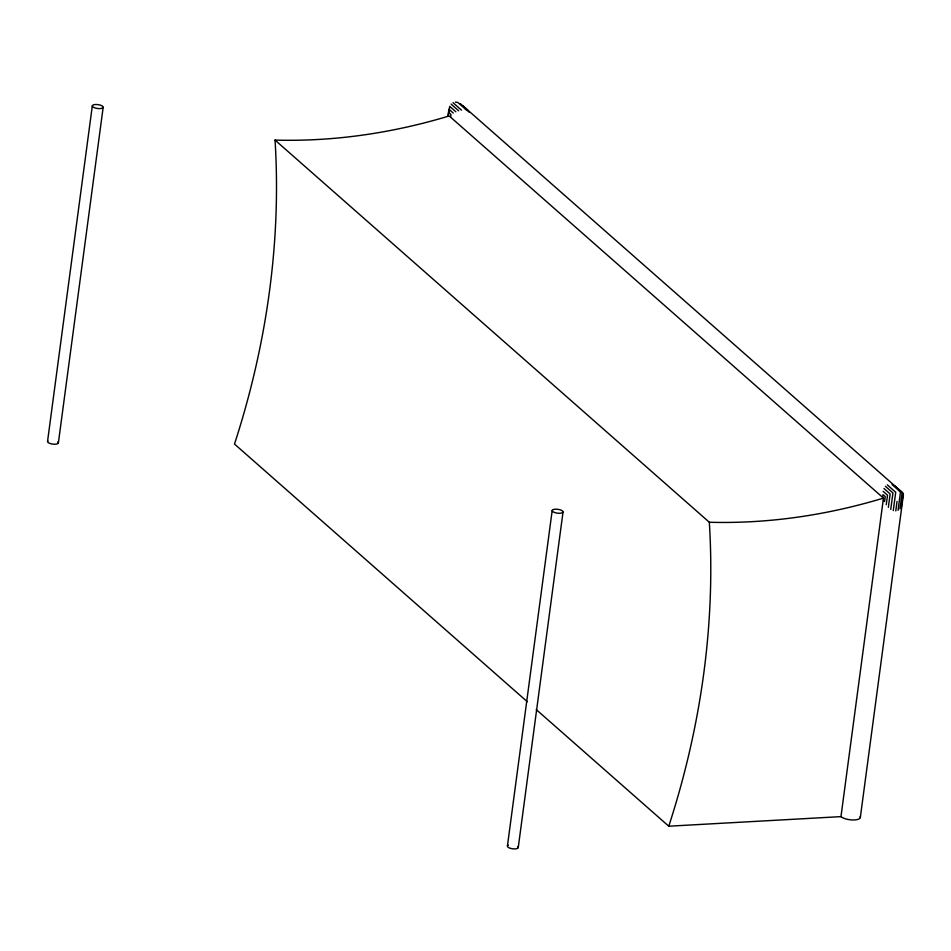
<?xml version="1.0" encoding="UTF-8"?>
<svg xmlns="http://www.w3.org/2000/svg" width="951" height="951" viewBox="0 0 951 951"><rect width="100%" height="100%" fill="white"/><g stroke="black" fill="none" stroke-linecap="round" stroke-linejoin="round"><path stroke-width="1.43" d="M47.55 441.395L92.33 105.763M58.368 442.964L103.16 107.344A5.468 1.95 7.6 0 0 95.421 104.503A5.468 1.95 7.6 0 0 94.66 107.82A5.468 1.95 7.6 0 0 103.16 107.344M447.98 115.998L448.884 109.21L453.247 113.05M448.385 114.928L448.706 112.48L450.964 114.465L450.643 116.925M448.801 113.086L449.704 106.369L455.874 111.79M507.418 846.069L552.198 510.449M518.236 847.638L563.028 512.018A5.468 1.95 7.6 0 0 555.289 509.189A5.468 1.95 7.6 0 0 554.528 512.494A5.468 1.95 7.6 0 0 563.028 512.018M882.659 497.088L882.98 494.639L885.238 496.624L884.585 501.534L883.455 500.547M536.257 709.601L668.767 826.205L840.969 816.624L883.467 498.098L449.193 115.951A596.158 491.287 -48.7 0 1 275.041 140.094A828.832 683.032 -48.7 0 1 234.493 444.046L527.353 701.767M886.249 504.708L887.521 495.209L883.158 491.37M888.353 507.382L890.148 493.949L883.978 488.517M890.754 509.403L892.941 492.951L885.393 486.294M893.274 510.604L895.723 492.261L887.295 484.844M895.771 510.925L897.031 501.427M898.041 510.342L900.49 491.988L892.062 484.57M899.943 508.88L902.142 492.428L894.594 485.783M901.358 506.657L903.153 493.224L462.709 105.644M860.31 817.587L903.45 494.318M455.303 102.09L457.788 102.423L466.216 109.829M460.308 103.623L467.868 110.28M464.813 108.319L469.176 112.159M899.087 490.478L901.275 492.404M453.021 102.684L461.449 110.102M451.119 104.134L458.667 110.791M275.041 140.094L709.327 522.254A596.158 491.287 -48.7 0 0 883.467 498.098M57.868 441.906A5.468 1.95 7.6 0 1 53.232 444.176A5.468 1.95 7.6 0 1 47.847 440.919M517.736 846.58A5.468 1.95 7.6 0 1 512.387 848.767A5.468 1.95 7.6 0 1 508.357 845.225M860.179 816.612A10.259 3.661 7.6 0 1 853.297 819.988A10.259 3.661 7.6 0 1 840.969 816.624M709.327 522.254A828.832 683.032 -48.7 0 1 668.767 826.205"/></g></svg>
